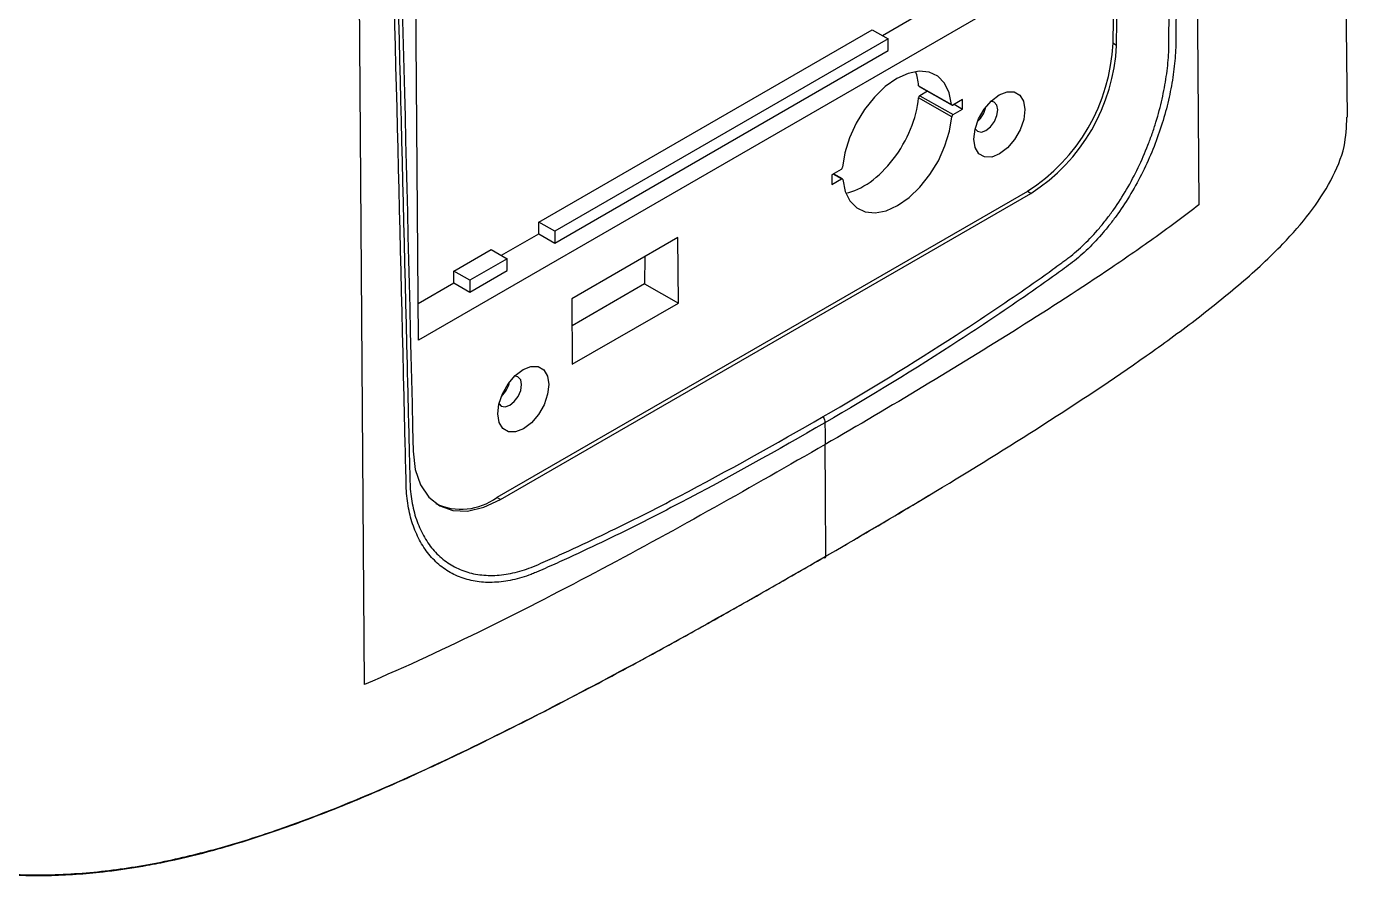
# Model space of a CAD drawing. Header units: millimetres. Extents: x 1677 to 3499, y -182 to 1106.
# Drawn here: x 3087.2 to 3224.6, y 393.3 to 481.6 of the extents above; entities that cross this region are included whole.
import ezdxf

# ---------------------------------------------------------------- set-up
doc = ezdxf.new("R2010")
doc.units = ezdxf.units.MM
doc.layers.get('0').update_dxf_attribs({"lineweight": 18})

msp = doc.modelspace()

# ---------------------------------------------------------------- linework, layer by layer
at = {"color": 7, "linetype": 'Continuous', "lineweight": 25}
for p, q in [((3224.57, 472.12), (3223.39, 582.26)), ((3122.38, 413.14), (3121.63, 512.18)), ((3127.98, 448.93), (3127.51, 510.6)), ((3194.31, 487.22), (3127.98, 448.93)), ((3176.21, 480.61), (3180.1, 482.85)), ((3140.51, 461.21), (3175.15, 481.21)), ((3175.15, 481.21), (3176.81, 480.26)), ((3176.81, 480.26), (3142.16, 460.25)), ((3176.81, 479.03), (3176.81, 480.26)), ((3200.56, 479.58), (3200.18, 479.8)), ((3142.16, 459.03), (3176.81, 479.03)), ((3179.98, 475.39), (3183.41, 473.44)), ((3180.02, 475.31), (3183.45, 473.37)), ((3183.42, 472.16), (3179.97, 474.12)), ((3180.91, 474.81), (3180.11, 474.35)), ((3180.11, 474.35), (3183.56, 472.39)), ((3184.53, 473.94), (3183.55, 473.38)), ((3184.54, 472.96), (3184.53, 473.94)), ((3183.56, 472.39), (3184.54, 472.96)), ((3183.68, 473.45), (3184.54, 472.96)), ((3171.94, 466.67), (3170.96, 466.11)), ((3170.96, 466.11), (3170.96, 465.12)), ((3170.96, 465.12), (3171.95, 465.69)), ((3172.05, 465.7), (3171.14, 466.21)), ((3191.28, 464.4), (3136.13, 432.56)), ((3191.66, 464.19), (3191.28, 464.4)), ((3136.5, 432.35), (3191.66, 464.19)), ((3140.5, 459.99), (3140.51, 461.21)), ((3142.16, 460.25), (3140.51, 461.21)), ((3142.16, 460.25), (3142.16, 459.03)), ((3136.61, 457.75), (3140.5, 459.99)), ((3140.5, 459.99), (3142.16, 459.03)), ((3154.95, 459.6), (3143.93, 453.24)), ((3155, 452.79), (3154.95, 459.6)), ((3131.66, 456.1), (3135.56, 458.35)), ((3137.21, 457.4), (3133.31, 455.15)), ((3135.56, 458.35), (3137.21, 457.4)), ((3137.21, 456.17), (3137.21, 457.4)), ((3151.52, 457.62), (3151.5, 454.78)), ((3131.65, 454.88), (3131.66, 456.1)), ((3133.31, 455.15), (3131.66, 456.1)), ((3133.31, 453.92), (3137.21, 456.17)), ((3127.95, 452.75), (3131.65, 454.88)), ((3131.65, 454.88), (3133.31, 453.92)), ((3133.31, 455.15), (3133.31, 453.92)), ((3151.5, 454.78), (3143.95, 450.42)), ((3151.5, 454.78), (3155, 452.79)), ((3143.93, 453.24), (3143.98, 446.43)), ((3143.98, 446.43), (3155, 452.79)), ((3170.24, 440.34), (3170.25, 439.23)), ((3170.25, 439.23), (3170.26, 438.08)), ((3136.5, 432.35), (3136.13, 432.56))]:
    msp.add_line(p, q, dxfattribs=at)
at = {"color": 8, "linetype": 'Continuous', "lineweight": 25}
msp.add_line((3171.95, 465.69), (3171.08, 466.18), dxfattribs=at)
at = {"color": 7, "linetype": 'Continuous', "lineweight": 25}
for points in [[(3208.37, 562.03), (3208.63, 527.6), (3209.12, 462.99)], [(3183.41, 473.44), (3183.16, 474.66), (3182.67, 475.66), (3181.96, 476.38), (3181.07, 476.8), (3180.03, 476.9), (3178.89, 476.67), (3177.7, 476.13), (3176.51, 475.3), (3175.38, 474.21), (3174.35, 472.92), (3173.47, 471.48), (3172.78, 469.95), (3172.31, 468.4), (3172.08, 466.9)], [(3188.4, 468.29), (3187.58, 467.97), (3186.84, 467.98), (3186.25, 468.32), (3185.86, 468.96), (3185.73, 469.83), (3185.85, 470.86), (3186.22, 471.93), (3186.8, 472.95), (3187.54, 473.82), (3188.36, 474.44), (3189.18, 474.76), (3189.92, 474.75), (3190.51, 474.41), (3190.89, 473.77), (3191.03, 472.9), (3190.91, 471.87), (3190.54, 470.8), (3189.96, 469.78), (3189.22, 468.91), (3188.4, 468.29)], [(3186.97, 470.73), (3187.45, 471.11), (3187.85, 471.66), (3188.11, 472.28), (3188.2, 472.88), (3188.1, 473.38), (3187.83, 473.69), (3187.49, 473.77)], [(3172.09, 465.62), (3172.34, 464.4), (3172.83, 463.41), (3173.54, 462.68), (3174.43, 462.26), (3175.47, 462.16), (3176.61, 462.39), (3177.8, 462.93), (3178.99, 463.76), (3180.12, 464.85), (3181.15, 466.14), (3182.03, 467.59), (3182.72, 469.12), (3183.19, 470.66), (3183.42, 472.16)], [(3185.86, 470.89), (3186.1, 470.65), (3186.5, 470.57), (3186.97, 470.73)], [(3138.9, 439.71), (3138.08, 439.39), (3137.34, 439.4), (3136.75, 439.74), (3136.37, 440.38), (3136.23, 441.26), (3136.35, 442.28), (3136.72, 443.36), (3137.3, 444.38), (3138.04, 445.24), (3138.86, 445.87), (3139.68, 446.19), (3140.42, 446.18), (3141.01, 445.84), (3141.4, 445.2), (3141.53, 444.32), (3141.41, 443.3), (3141.04, 442.22), (3140.46, 441.2), (3139.72, 440.34), (3138.9, 439.71)], [(3137.48, 442.16), (3137.95, 442.54), (3138.35, 443.08), (3138.61, 443.7), (3138.7, 444.31), (3138.61, 444.8), (3138.33, 445.11), (3137.99, 445.2)], [(3136.36, 442.32), (3136.6, 442.07), (3137, 441.99), (3137.48, 442.16)], [(3127.44, 437.38), (3127.66, 435.49), (3128.21, 433.88), (3129.06, 432.6), (3130.19, 431.7), (3131.55, 431.21), (3133.1, 431.16), (3134.77, 431.55), (3136.5, 432.35)], [(3170.35, 426.47), (3170.3, 432.85), (3170.26, 438.08)]]:
    msp.add_lwpolyline(points, dxfattribs=at)
for centre, radius, start, end in [((3180.87, 480.7), 19.34, 302.5879, 357.3337), ((3181.16, 480.53), 19.42, 302.7197, 357.2019), ((3183.5, 473.44), 0.0864, 179.6511, 309.8873), ((3184.19, 473.74), 2.82, 312.4555, 348.4194), ((3183.73, 472.13), 0.309, 122.8705, 174.4611), ((3171.77, 466.93), 0.309, 302.8734, 354.4607), ((3172, 465.62), 0.0864, 359.6472, 129.8893), ((3134.7, 445.16), 2.82, 312.4556, 348.4193), ((3132.42, 437.61), 6.26, 245.0738, 306.3003)]:
    msp.add_arc(centre, radius, start, end, dxfattribs=at)
for centre, major_axis, start_param, end_param in [((3174.31, 471.48), (4.08, 6.94), 5.599004, 5.860752), ((3180.12, 475.49), (0.101, 0.172), 2.457411, 3.15017), ((3174.31, 471.48), (4.08, 6.94), 3.598635, 5.404759), ((3180.11, 474.19), (0.101, 0.172), 0.789493, 2.263167)]:
    msp.add_ellipse(centre, major_axis=major_axis, ratio=0.572323, start_param=start_param, end_param=end_param, dxfattribs=at)
for points, knots in [([(3170.06, 440.98), (3174.73, 443.7), (3179.34, 446.51), (3186.15, 450.93), (3188.4, 452.43), (3191.74, 454.74), (3192.85, 455.52), (3194.22, 456.51), (3194.63, 456.81), (3195.04, 457.11), (3195.32, 457.31), (3195.45, 457.41), (3196.13, 457.94), (3196.67, 458.4), (3197.73, 459.42), (3198.25, 459.98), (3199.03, 460.89), (3199.28, 461.21), (3199.78, 461.85), (3200.02, 462.18), (3200.73, 463.18), (3201.18, 463.88), (3202.03, 465.34), (3202.43, 466.1), (3203.17, 467.64), (3203.51, 468.42), (3203.97, 469.61), (3204.12, 470), (3204.4, 470.8), (3204.53, 471.21), (3204.9, 472.41), (3205.11, 473.21), (3205.46, 474.79), (3205.61, 475.57), (3205.78, 476.73), (3205.83, 477.11), (3205.91, 477.87), (3205.94, 478.24), (3205.98, 478.97), (3205.99, 479.33), (3206, 480.03), (3206, 480.38), (3206.01, 482.14), (3206.03, 486.36), (3206.05, 490.58), (3206.18, 515.89), (3206.3, 538.38), (3206.45, 560.91)], [0, 0, 0, 0, 22066.647913, 22066.647913, 33099.971869, 33099.971869, 38616.633847, 38616.633847, 39995.799342, 40685.382089, 40685.382089, 41374.964836, 41374.964836, 44133.295826, 44133.295826, 46891.626815, 46891.626815, 48270.792309, 48270.792309, 49649.957804, 49649.957804, 52408.288793, 52408.288793, 55166.619782, 55166.619782, 57924.950771, 57924.950771, 59304.116266, 59304.116266, 60683.28176, 60683.28176, 63441.612749, 63441.612749, 66199.943738, 66199.943738, 67579.109233, 67579.109233, 68958.274727, 68958.274727, 70337.440222, 70337.440222, 71716.605717, 71716.605717, 77233.267695, 88266.591651, 88266.591651, 176533.183302, 176533.183302, 176533.183302, 176533.183302]), ([(3207.18, 561.14), (3207.02, 538.46), (3206.91, 515.81), (3206.77, 490.33), (3206.76, 487.5), (3206.74, 483.26), (3206.73, 481.84), (3206.72, 480.07), (3206.72, 479.72), (3206.7, 479), (3206.67, 478.63), (3206.58, 477.51), (3206.49, 476.73), (3206.23, 475.17), (3206.07, 474.38), (3205.69, 472.79), (3205.46, 471.99), (3204.94, 470.37), (3204.65, 469.56), (3204.01, 467.98), (3203.66, 467.2), (3202.9, 465.66), (3202.49, 464.9), (3201.62, 463.44), (3201.16, 462.74), (3200.44, 461.73), (3200.2, 461.4), (3199.7, 460.75), (3199.44, 460.44), (3198.66, 459.52), (3198.13, 458.96), (3197.06, 457.92), (3196.52, 457.45), (3195.7, 456.81), (3195.42, 456.61), (3194.87, 456.2), (3193.49, 455.2), (3192.09, 454.22), (3188.73, 451.89), (3186.46, 450.37), (3179.6, 445.91), (3174.95, 443.08), (3170.24, 440.34)], [0, 0, 0, 0, 76912.338187, 76912.338187, 86526.38046, 86526.38046, 91333.401597, 91333.401597, 92535.156881, 92535.156881, 93736.912165, 93736.912165, 96140.422734, 96140.422734, 98543.933302, 98543.933302, 100947.44387, 100947.44387, 103350.954439, 103350.954439, 105754.465007, 105754.465007, 108157.975575, 108157.975575, 110561.486144, 110561.486144, 111763.241428, 111763.241428, 112964.996712, 112964.996712, 115368.50728, 115368.50728, 117772.017849, 117772.017849, 118973.773133, 118973.773133, 120175.528417, 124982.549554, 124982.549554, 134596.591827, 134596.591827, 153824.676374, 153824.676374, 153824.676374, 153824.676374]), ([(3125.11, 513.96), (3125.71, 491.44), (3126.26, 468.9), (3126.87, 443.55), (3126.94, 440.73), (3127.02, 437.21), (3127.05, 436.15), (3127.08, 435.1), (3127.09, 434.39), (3127.1, 434.04), (3127.14, 433.35), (3127.17, 433.01), (3127.26, 432.34), (3127.32, 432.01), (3127.52, 431.04), (3127.7, 430.43), (3128.15, 429.29), (3128.41, 428.75), (3128.88, 427.99), (3129.04, 427.75), (3129.39, 427.29), (3129.57, 427.08), (3130.15, 426.46), (3130.57, 426.1), (3131.49, 425.48), (3131.99, 425.21), (3133.03, 424.81), (3133.57, 424.66), (3134.71, 424.48), (3135.31, 424.45), (3136.54, 424.5), (3137.16, 424.59), (3138.43, 424.86), (3139.07, 425.06), (3140.04, 425.43), (3140.37, 425.58), (3141.02, 425.87), (3142, 426.3), (3144.27, 427.33), (3146.2, 428.24), (3150.05, 430.09), (3152.59, 431.38), (3160.15, 435.35), (3165.12, 438.14), (3170.06, 440.98)], [0, 0, 0, 0, 82484.84693, 82484.84693, 92795.452796, 92795.452796, 95373.104263, 96661.929996, 96661.929996, 97950.75573, 97950.75573, 99239.581463, 99239.581463, 100528.407196, 100528.407196, 103106.058663, 103106.058663, 105683.710129, 105683.710129, 106972.535863, 106972.535863, 108261.361596, 108261.361596, 110839.013062, 110839.013062, 113416.664529, 113416.664529, 115994.315996, 115994.315996, 118571.967462, 118571.967462, 121149.618929, 121149.618929, 123727.270395, 123727.270395, 125016.096129, 125016.096129, 126304.921862, 128882.573328, 134037.876262, 134037.876262, 144348.482128, 144348.482128, 164969.69386, 164969.69386, 164969.69386, 164969.69386]), ([(3170.24, 440.34), (3165.27, 437.48), (3160.27, 434.67), (3152.65, 430.68), (3150.09, 429.38), (3146.22, 427.52), (3144.27, 426.6), (3141.99, 425.57), (3141, 425.13), (3140.51, 424.92), (3140.35, 424.85), (3140.02, 424.71), (3139.86, 424.64), (3139.04, 424.33), (3138.4, 424.14), (3137.13, 423.86), (3136.5, 423.78), (3135.26, 423.72), (3134.66, 423.75), (3133.52, 423.91), (3132.96, 424.05), (3131.91, 424.44), (3131.4, 424.69), (3130.47, 425.29), (3130.03, 425.64), (3129.44, 426.24), (3129.25, 426.45), (3128.89, 426.89), (3128.71, 427.13), (3128.23, 427.87), (3127.95, 428.39), (3127.47, 429.52), (3127.27, 430.12), (3127.03, 431.06), (3126.97, 431.39), (3126.85, 432.05), (3126.81, 432.39), (3126.74, 433.08), (3126.72, 433.43), (3126.71, 434.13), (3126.68, 435.2), (3126.58, 439.1), (3126.5, 442.64), (3125.88, 468.17), (3125.33, 490.87), (3124.71, 513.54)], [0, 0, 0, 0, 21712.141909, 21712.141909, 32568.212864, 32568.212864, 37996.248342, 40710.26608, 42067.27495, 42067.27495, 42745.779384, 42745.779384, 43424.283819, 43424.283819, 46138.301558, 46138.301558, 48852.319296, 48852.319296, 51566.337035, 51566.337035, 54280.354774, 54280.354774, 56994.372512, 56994.372512, 59708.390251, 59708.390251, 61065.39912, 61065.39912, 62422.40799, 62422.40799, 65136.425728, 65136.425728, 67850.443467, 67850.443467, 69207.452336, 69207.452336, 70564.461206, 70564.461206, 71921.470075, 71921.470075, 73278.478944, 75992.496683, 86848.567638, 86848.567638, 173697.135275, 173697.135275, 173697.135275, 173697.135275]), ([(3170.35, 426.47), (3174.17, 428.71), (3181.82, 433.19), (3192.98, 440.1), (3201.97, 446.04), (3208.77, 451), (3213.59, 454.86), (3217.6, 458.57), (3220.73, 462.13), (3222.94, 465.51), (3224.37, 468.87), (3224.46, 471.1), (3224.49, 472.12)], [0, 0, 0, 0, 12740.181185, 25488.399778, 38269.103874, 44671.144178, 51095.397202, 57529.504467, 62364.262011, 67249.471387, 72159.881605, 76271.608805, 76271.608805, 76271.608805, 76271.608805]), ([(3209.12, 462.99), (3207.67, 461.87), (3206.18, 460.77), (3203.14, 458.59), (3201.59, 457.52), (3196.88, 454.33), (3193.65, 452.25), (3183.83, 446.07), (3177.1, 442.04), (3170.26, 438.08)], [0, 0, 0, 0, 4138.209106, 4138.209106, 8276.418211, 8276.418211, 16552.836423, 16552.836423, 33105.672845, 33105.672845, 33105.672845, 33105.672845]), ([(3170.26, 438.08), (3166.45, 435.89), (3162.63, 433.7), (3154.91, 429.38), (3151.02, 427.24), (3143.11, 423.04), (3139.11, 420.97), (3130.92, 416.94), (3126.74, 414.98), (3122.38, 413.14)], [0, 0, 0, 0, 8156.903378, 8156.903378, 16313.806756, 16313.806756, 24470.710135, 24470.710135, 32627.613513, 32627.613513, 32627.613513, 32627.613513]), ([(3170.13, 426.34), (3171.81, 427.32), (3175.11, 429.24), (3178.74, 431.39), (3180.69, 432.58), (3181.05, 432.8)], [0, 0, 0, 0, 11879.159376, 23388.580092, 26000.63881, 26000.63881, 26000.63881, 26000.63881]), ([(3008.25, 425.41), (3014.11, 422.03), (3022.96, 416.99), (3033.64, 411.32), (3038.32, 408.95), (3041.46, 407.38), (3043.04, 406.6), (3047.85, 404.3), (3051.12, 402.81), (3057.91, 399.95), (3061.41, 398.6), (3066.91, 396.8), (3068.78, 396.24), (3071.68, 395.48), (3072.66, 395.24), (3074.65, 394.8), (3075.66, 394.59), (3077.71, 394.22), (3078.75, 394.06), (3080.84, 393.77), (3081.89, 393.66), (3085.08, 393.38), (3087.26, 393.3), (3091.58, 393.38), (3093.71, 393.54), (3097.91, 394.05), (3099.97, 394.4), (3103, 395.04), (3103.99, 395.27), (3105.94, 395.76), (3106.9, 396.01), (3109.75, 396.83), (3111.6, 397.42), (3117.04, 399.3), (3120.51, 400.7), (3127.24, 403.6), (3130.5, 405.12), (3136.91, 408.23), (3140.06, 409.82), (3146.29, 413.06), (3149.36, 414.7), (3158.48, 419.67), (3164.43, 423.06), (3170.35, 426.47)], [0, 0, 0, 0, 19470.506279, 29205.759419, 34073.385989, 34073.385989, 38941.012559, 38941.012559, 48676.265698, 48676.265698, 58411.518838, 58411.518838, 63279.145408, 63279.145408, 65712.958693, 65712.958693, 68146.771978, 68146.771978, 70580.585263, 70580.585263, 73014.398547, 73014.398547, 77882.025117, 77882.025117, 82749.651687, 82749.651687, 87617.278257, 87617.278257, 90051.091542, 90051.091542, 92484.904827, 92484.904827, 97352.531397, 97352.531397, 107087.784536, 107087.784536, 116823.037676, 116823.037676, 126558.290816, 126558.290816, 136293.543955, 136293.543955, 155764.050235, 155764.050235, 155764.050235, 155764.050235]), ([(3008.46, 425.28), (3008.91, 425.02), (3009.87, 424.47), (3011.4, 423.59), (3013.12, 422.61), (3015.03, 421.52), (3017.13, 420.33), (3019.42, 419.03), (3021.91, 417.64), (3024.6, 416.16), (3027.5, 414.58), (3030.61, 412.91), (3033.94, 411.16), (3037.5, 409.33), (3041.3, 407.43), (3045.35, 405.46), (3049.66, 403.45), (3054.28, 401.42), (3059.24, 399.4), (3064.6, 397.46), (3069.15, 396.07), (3072.69, 395.17), (3075.04, 394.65), (3077.19, 394.24), (3079.21, 393.92), (3081.67, 393.6), (3085.12, 393.3), (3088.91, 393.22), (3092.37, 393.38), (3094.58, 393.58), (3097.05, 393.88), (3099.35, 394.23), (3102.9, 394.93), (3107.53, 396.07), (3112.07, 397.51), (3116.35, 399.05), (3120.51, 400.66), (3124.78, 402.48), (3128.71, 404.27), (3132.6, 406.1), (3137.98, 408.74), (3143.6, 411.62), (3149.13, 414.56), (3154.03, 417.22), (3159.44, 420.24), (3164.8, 423.28), (3168.36, 425.32), (3170.13, 426.34)], [0, 0, 0, 0, 2966.237355, 6338.62099, 10117.210322, 14302.025195, 18893.037551, 23890.168182, 29293.291756, 35102.25428, 41316.908317, 47937.172634, 54963.124541, 62395.134932, 70234.058003, 78481.489715, 87131.713261, 96178.855436, 105637.773316, 115514.401174, 125775.212989, 129691.495733, 133611.064159, 137543.993611, 140249.759981, 143447.247311, 149331.429677, 156558.737955, 161125.919636, 165541.338164, 167024.258618, 172929.401785, 176681.17759, 184549.079113, 196456.807995, 200874.343551, 208138.265858, 219843.951044, 225707.409617, 231574.858831, 243307.97583, 258734.235164, 266755.949399, 278478.962607, 290203.934661, 301931.385502, 313660.936034, 313660.936034, 313660.936034, 313660.936034]), ([(3170.13, 426.34), (3170.18, 426.31), (3170.24, 426.3), (3170.33, 426.35), (3170.35, 426.41), (3170.35, 426.47)], [0, 0, 0, 0, 9298.495907, 9298.495907, 18596.991813, 18596.991813, 18596.991813, 18596.991813])]:
    msp.add_open_spline(points, degree=3, knots=knots, dxfattribs=at)
for points in [[(3200.99, 560.93), (3200.67, 533.86), (3200.44, 506.83), (3200.18, 479.8)], [(3200.56, 479.58), (3200.81, 506.62), (3201.04, 533.64), (3201.36, 560.71)], [(3125.43, 516.88), (3126.16, 490.41), (3126.79, 463.89), (3127.44, 437.38)], [(3170.06, 440.98), (3170.18, 440.77), (3170.24, 440.54), (3170.24, 440.34)]]:
    msp.add_open_spline(points, degree=3, dxfattribs=at)

doc.saveas('drawing.dxf')
